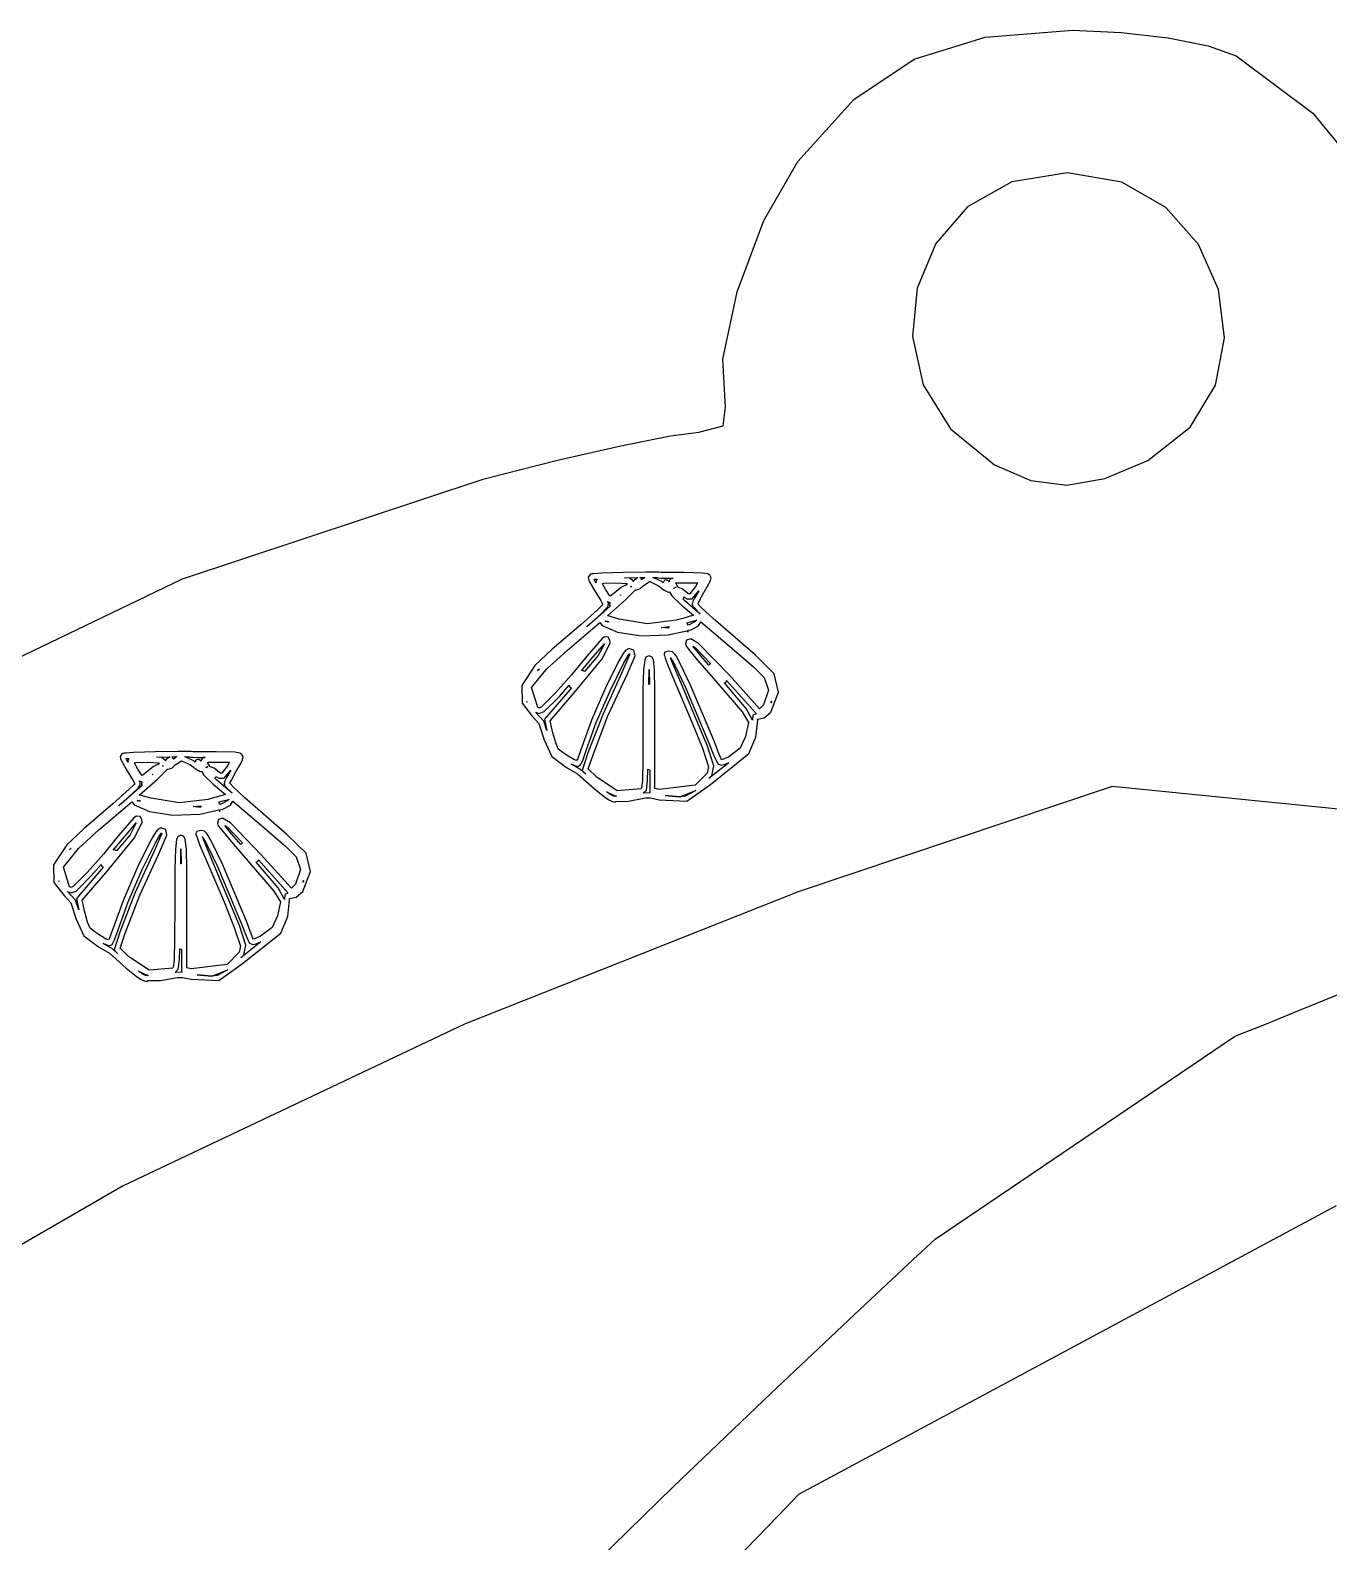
# Model space of a CAD drawing. Extents: x 23 to 528, y 384 to 592.
# Drawn here: x 378.11 to 404.38, y 561.28 to 591.85 of the extents above; entities that cross this region are included whole.
import ezdxf

# ---------------------------------------------------------------- set-up
doc = ezdxf.new("R2010")
doc.units = 0
doc.layers.get('0').update_dxf_attribs({"linetype": 'CONTINUOUS'})

msp = doc.modelspace()

# ---------------------------------------------------------------- linework, layer by layer
at = {"color": 0}
for p, q in [((397.429, 591.707), (399.203, 591.845)), ((399.203, 591.845), (400.184, 591.802)), ((395.993, 591.259), (397.429, 591.707)), ((400.184, 591.802), (401.13, 591.693)), ((401.13, 591.693), (401.941, 591.527)), ((401.941, 591.527), (402.509, 591.326)), ((394.772, 590.441), (395.993, 591.259)), ((402.509, 591.326), (404.058, 590.169)), ((393.644, 589.192), (394.772, 590.441)), ((404.058, 590.169), (405.373, 588.564)), ((392.952, 587.996), (393.644, 589.192)), ((397.969, 588.779), (397.076, 588.275)), ((399.094, 588.963), (397.969, 588.779)), ((400.195, 588.772), (399.094, 588.963)), ((401.087, 588.26), (400.195, 588.772)), ((397.076, 588.275), (396.43, 587.53)), ((401.747, 587.509), (401.087, 588.26)), ((392.416, 586.557), (392.952, 587.996)), ((396.43, 587.53), (396.053, 586.627)), ((402.149, 586.599), (401.747, 587.509)), ((396.053, 586.627), (395.961, 585.65)), ((392.127, 585.191), (392.416, 586.557)), ((402.273, 585.625), (402.149, 586.599)), ((395.961, 585.65), (396.18, 584.673)), ((402.093, 584.669), (402.273, 585.625)), ((392.176, 584.225), (392.127, 585.191)), ((396.18, 584.673), (396.727, 583.784)), ((401.581, 583.815), (402.093, 584.669)), ((392.13, 583.847), (392.176, 584.225)), ((390.059, 583.438), (391.068, 583.643)), ((391.068, 583.643), (391.64, 583.717)), ((391.64, 583.717), (392.13, 583.847)), ((396.727, 583.784), (397.623, 583.053)), ((400.72, 583.145), (401.581, 583.815)), ((388.754, 583.142), (390.059, 583.438)), ((387.297, 582.775), (388.754, 583.142)), ((397.623, 583.053), (398.353, 582.736)), ((399.852, 582.782), (400.72, 583.145)), ((381.194, 580.75), (387.297, 582.775)), ((398.353, 582.736), (399.08, 582.644)), ((399.08, 582.644), (399.852, 582.782)), ((389.431, 580.834), (389.403, 580.782)), ((389.456, 580.845), (389.431, 580.834)), ((389.474, 580.849), (389.456, 580.845)), ((389.52, 580.852), (389.474, 580.849)), ((389.671, 580.863), (389.52, 580.852)), ((390.116, 580.877), (389.671, 580.863)), ((390.567, 580.887), (390.116, 580.877)), ((390.73, 580.887), (390.567, 580.887)), ((390.825, 580.884), (390.73, 580.887)), ((390.835, 580.884), (390.825, 580.884)), ((390.871, 580.88), (390.835, 580.884)), ((390.987, 580.877), (390.871, 580.88)), ((391.343, 580.877), (390.987, 580.877)), ((391.721, 580.866), (391.343, 580.877)), ((391.823, 580.849), (391.721, 580.866)), ((391.862, 580.827), (391.823, 580.849)), ((391.887, 580.771), (391.862, 580.827)), ((375.423, 577.977), (381.194, 580.75)), ((389.403, 580.782), (389.407, 580.746)), ((389.407, 580.746), (389.435, 580.679)), ((389.435, 580.679), (389.541, 580.492)), ((389.53, 580.725), (389.523, 580.743)), ((389.523, 580.743), (389.53, 580.743)), ((389.53, 580.743), (389.58, 580.746)), ((389.562, 580.669), (389.53, 580.725)), ((389.58, 580.746), (389.555, 580.697)), ((389.555, 580.697), (389.562, 580.669)), ((389.58, 580.746), (389.58, 580.746)), ((389.685, 580.658), (389.714, 580.662)), ((389.689, 580.651), (389.685, 580.658)), ((389.759, 580.528), (389.689, 580.651)), ((389.714, 580.662), (389.957, 580.669)), ((389.834, 580.415), (389.759, 580.528)), ((389.957, 580.669), (390.19, 580.658)), ((390.077, 580.58), (389.964, 580.492)), ((390.158, 580.623), (390.077, 580.58)), ((390.137, 580.771), (390.405, 580.775)), ((390.236, 580.764), (390.137, 580.771)), ((390.172, 580.623), (390.158, 580.623)), ((390.19, 580.658), (390.172, 580.623)), ((390.313, 580.711), (390.236, 580.764)), ((390.264, 580.602), (390.271, 580.595)), ((390.271, 580.58), (390.264, 580.602)), ((390.271, 580.595), (390.271, 580.58)), ((390.306, 580.471), (390.349, 580.521)), ((390.334, 580.722), (390.313, 580.697)), ((390.313, 580.697), (390.313, 580.711)), ((390.377, 580.757), (390.334, 580.722)), ((390.349, 580.521), (390.352, 580.528)), ((390.352, 580.528), (390.363, 580.521)), ((390.363, 580.521), (390.444, 580.545)), ((390.394, 580.771), (390.377, 580.757)), ((390.405, 580.775), (390.394, 580.771)), ((390.447, 580.775), (390.444, 580.778)), ((390.444, 580.778), (390.543, 580.778)), ((390.444, 580.545), (390.511, 580.612)), ((390.469, 580.76), (390.447, 580.775)), ((390.476, 580.75), (390.469, 580.76)), ((390.476, 580.743), (390.476, 580.75)), ((390.479, 580.729), (390.476, 580.743)), ((390.543, 580.778), (390.479, 580.729)), ((390.511, 580.612), (390.641, 580.697)), ((390.641, 580.697), (390.645, 580.697)), ((390.645, 580.697), (390.821, 580.609)), ((390.708, 580.778), (390.726, 580.778)), ((390.892, 580.697), (390.708, 580.778)), ((390.726, 580.778), (390.8, 580.775)), ((390.8, 580.775), (390.828, 580.771)), ((390.821, 580.609), (390.938, 580.521)), ((390.828, 580.771), (390.867, 580.767)), ((390.867, 580.767), (390.987, 580.767)), ((390.92, 580.672), (390.892, 580.697)), ((390.924, 580.686), (390.92, 580.672)), ((390.934, 580.707), (390.924, 580.686)), ((390.952, 580.722), (390.934, 580.707)), ((390.938, 580.521), (391.019, 580.478)), ((390.973, 580.729), (390.952, 580.722)), ((390.987, 580.725), (390.973, 580.729)), ((390.987, 580.767), (391.118, 580.767)), ((391.008, 580.715), (390.987, 580.725)), ((391.022, 580.704), (391.008, 580.715)), ((391.037, 580.69), (391.022, 580.704)), ((391.079, 580.76), (391.037, 580.715)), ((391.037, 580.715), (391.037, 580.69)), ((391.118, 580.767), (391.079, 580.76)), ((391.178, 580.58), (391.135, 580.552)), ((391.135, 580.552), (391.142, 580.566)), ((391.142, 580.566), (391.178, 580.58)), ((391.167, 580.665), (391.188, 580.669)), ((391.171, 580.662), (391.167, 580.665)), ((391.223, 580.577), (391.171, 580.662)), ((391.188, 580.669), (391.375, 580.672)), ((391.227, 580.577), (391.223, 580.577)), ((391.223, 580.577), (391.223, 580.577)), ((391.301, 580.549), (391.227, 580.577)), ((391.379, 580.485), (391.301, 580.549)), ((391.375, 580.672), (391.375, 580.669)), ((391.375, 580.669), (391.612, 580.669)), ((391.573, 580.595), (391.456, 580.446)), ((391.502, 580.344), (391.64, 580.51)), ((391.64, 580.51), (391.552, 580.358)), ((391.612, 580.669), (391.573, 580.595)), ((391.742, 580.471), (391.841, 580.648)), ((391.841, 580.648), (391.873, 580.715)), ((391.873, 580.715), (391.887, 580.771)), ((389.541, 580.492), (389.657, 580.309)), ((389.682, 580.221), (389.587, 580.122)), ((389.848, 580.2), (389.587, 579.97)), ((389.657, 580.309), (389.692, 580.245)), ((389.696, 580.238), (389.682, 580.221)), ((389.692, 580.245), (389.696, 580.238)), ((389.788, 580.002), (390.158, 580.327)), ((389.809, 580.249), (389.788, 580.295)), ((389.788, 580.295), (389.788, 580.291)), ((389.788, 580.291), (389.83, 580.274)), ((389.795, 580.185), (389.805, 580.207)), ((389.805, 580.207), (389.809, 580.249)), ((389.83, 580.274), (389.837, 580.277)), ((389.837, 580.277), (389.83, 580.217)), ((389.83, 580.217), (389.848, 580.2)), ((389.844, 580.401), (389.834, 580.415)), ((389.858, 580.408), (389.844, 580.401)), ((389.964, 580.492), (389.858, 580.408)), ((390.052, 580.425), (390.052, 580.422)), ((390.052, 580.422), (390.056, 580.425)), ((390.056, 580.425), (390.052, 580.425)), ((390.052, 580.422), (390.056, 580.415)), ((390.056, 580.415), (390.052, 580.422)), ((390.158, 580.327), (390.306, 580.471)), ((391.019, 580.478), (391.047, 580.485)), ((391.047, 580.485), (391.093, 580.404)), ((391.093, 580.404), (391.283, 580.224)), ((391.283, 580.224), (391.53, 580.013)), ((391.358, 580.305), (391.315, 580.344)), ((391.315, 580.344), (391.326, 580.344)), ((391.326, 580.344), (391.336, 580.383)), ((391.336, 580.383), (391.393, 580.344)), ((391.664, 580.037), (391.358, 580.305)), ((391.432, 580.446), (391.379, 580.485)), ((391.393, 580.344), (391.502, 580.344)), ((391.456, 580.446), (391.432, 580.446)), ((391.52, 580.295), (391.506, 580.238)), ((391.506, 580.238), (391.52, 580.192)), ((391.552, 580.358), (391.52, 580.295)), ((391.52, 580.192), (391.541, 580.168)), ((391.619, 580.245), (391.622, 580.252)), ((391.626, 580.238), (391.619, 580.245)), ((391.622, 580.252), (391.65, 580.309)), ((391.686, 580.168), (391.626, 580.238)), ((391.65, 580.309), (391.742, 580.471)), ((389.587, 580.122), (389.259, 579.826)), ((389.371, 579.783), (389.661, 580.044)), ((389.587, 579.97), (389.371, 579.783)), ((389.661, 580.044), (389.763, 580.15)), ((389.745, 579.896), (389.784, 579.896)), ((389.802, 579.875), (389.745, 579.896)), ((389.763, 580.15), (389.795, 580.185)), ((389.784, 579.896), (389.805, 579.889)), ((389.802, 580.002), (389.788, 580.002)), ((390.028, 579.935), (389.802, 580.002)), ((389.805, 579.889), (389.802, 579.875)), ((390.596, 579.843), (390.028, 579.935)), ((391.181, 579.917), (390.596, 579.843)), ((391.312, 579.949), (391.181, 579.917)), ((391.315, 579.949), (391.312, 579.953)), ((391.312, 579.953), (391.312, 579.949)), ((391.53, 580.013), (391.315, 579.949)), ((391.396, 579.861), (391.594, 579.917)), ((391.566, 579.886), (391.446, 579.822)), ((391.541, 580.168), (391.608, 580.094)), ((391.597, 579.917), (391.566, 579.886)), ((391.594, 579.917), (391.597, 579.917)), ((391.608, 580.094), (391.664, 580.037)), ((391.926, 579.945), (391.686, 580.168)), ((392.776, 579.212), (391.926, 579.945)), ((389.259, 579.826), (388.673, 579.325)), ((388.973, 579.303), (389.636, 579.868)), ((389.636, 579.868), (389.682, 579.808)), ((389.682, 579.808), (389.996, 579.674)), ((389.731, 579.579), (389.682, 579.547)), ((389.805, 579.568), (389.731, 579.579)), ((389.996, 579.674), (390.469, 579.6)), ((390.469, 579.6), (391.015, 579.621)), ((390.878, 579.766), (391.037, 579.787)), ((391.022, 579.755), (390.878, 579.766)), ((391.015, 579.621), (391.396, 579.702)), ((391.037, 579.787), (391.022, 579.759)), ((391.022, 579.759), (391.022, 579.755)), ((391.407, 579.85), (391.396, 579.861)), ((391.396, 579.702), (391.421, 579.67)), ((391.414, 579.815), (391.407, 579.85)), ((391.446, 579.822), (391.414, 579.815)), ((391.421, 579.709), (391.481, 579.72)), ((391.421, 579.67), (391.421, 579.709)), ((391.481, 579.72), (391.633, 579.797)), ((391.633, 579.797), (391.682, 579.882)), ((391.682, 579.882), (391.943, 579.656)), ((391.943, 579.656), (392.307, 579.346)), ((388.673, 579.325), (388.32, 578.997)), ((388.557, 578.926), (388.973, 579.303)), ((389.682, 579.547), (389.371, 579.184)), ((389.456, 579.12), (389.728, 579.438)), ((389.728, 579.438), (389.601, 579.201)), ((389.689, 579.138), (389.844, 579.455)), ((389.841, 579.512), (389.805, 579.568)), ((389.844, 579.455), (389.841, 579.512)), ((390.162, 579.311), (390.119, 579.258)), ((390.225, 579.342), (390.162, 579.311)), ((390.327, 579.307), (390.225, 579.342)), ((390.349, 579.194), (390.327, 579.307)), ((391.033, 579.289), (390.952, 579.265)), ((391.107, 579.272), (391.033, 579.289)), ((391.389, 579.508), (391.368, 579.434)), ((391.368, 579.434), (391.379, 579.399)), ((391.379, 579.399), (391.393, 579.378)), ((391.474, 579.54), (391.389, 579.508)), ((391.393, 579.378), (391.432, 579.325)), ((391.432, 579.325), (391.569, 579.155)), ((391.633, 579.441), (391.474, 579.54)), ((391.52, 579.388), (391.566, 579.36)), ((391.654, 579.226), (391.52, 579.388)), ((391.566, 579.36), (391.873, 579.035)), ((392.257, 578.799), (391.633, 579.441)), ((392.307, 579.346), (392.744, 578.972)), ((388.32, 578.997), (388.056, 578.594)), ((389.371, 579.184), (389.064, 578.81)), ((389.11, 578.436), (389.689, 579.138)), ((389.262, 578.891), (389.456, 579.12)), ((389.601, 579.201), (389.329, 578.873)), ((390.021, 579.092), (389.749, 578.545)), ((389.851, 578.499), (390.116, 579.035)), ((390.119, 579.258), (390.021, 579.092)), ((390.239, 579.215), (390.088, 578.87)), ((390.116, 579.035), (390.211, 579.198)), ((390.186, 578.817), (390.349, 579.194)), ((390.211, 579.198), (390.239, 579.236)), ((390.239, 579.236), (390.246, 579.236)), ((390.246, 579.236), (390.239, 579.215)), ((390.543, 579.109), (390.518, 578.908)), ((390.567, 579.166), (390.543, 579.109)), ((390.631, 579.194), (390.567, 579.166)), ((390.694, 579.166), (390.631, 579.194)), ((390.719, 579.109), (390.694, 579.166)), ((390.74, 578.908), (390.719, 579.109)), ((390.952, 579.265), (390.938, 579.229)), ((390.938, 579.229), (390.938, 579.215)), ((390.938, 579.215), (390.941, 579.198)), ((390.941, 579.198), (390.955, 579.145)), ((390.955, 579.145), (391.019, 578.982)), ((391.019, 578.982), (391.234, 578.471)), ((391.065, 579.169), (391.065, 579.169)), ((391.068, 579.155), (391.082, 579.134)), ((391.118, 579.021), (391.068, 579.155)), ((391.082, 579.134), (391.156, 579.004)), ((391.146, 579.236), (391.107, 579.272)), ((391.333, 578.513), (391.118, 579.021)), ((391.178, 579.194), (391.146, 579.236)), ((391.156, 579.004), (391.368, 578.556)), ((391.255, 579.053), (391.178, 579.194)), ((391.47, 578.601), (391.255, 579.053)), ((391.569, 579.155), (392.021, 578.637)), ((391.841, 579.007), (391.654, 579.226)), ((391.873, 579.035), (391.841, 579.007)), ((392.744, 578.972), (392.963, 578.757)), ((393.16, 578.827), (392.776, 579.212)), ((388.253, 578.552), (388.557, 578.926)), ((388.415, 578.933), (388.377, 578.891)), ((388.377, 578.891), (388.398, 578.919)), ((388.398, 578.919), (388.415, 578.933)), ((389.064, 578.81), (388.74, 578.443)), ((389.283, 578.898), (389.262, 578.891)), ((389.326, 578.877), (389.283, 578.898)), ((389.329, 578.873), (389.326, 578.877)), ((390.088, 578.87), (389.7, 578.023)), ((389.798, 577.977), (390.186, 578.817)), ((390.518, 578.908), (390.507, 578.503)), ((390.627, 578.612), (390.631, 578.901)), ((390.631, 578.919), (390.631, 578.901)), ((390.631, 578.915), (390.631, 578.919)), ((390.631, 578.901), (390.631, 578.915)), ((390.631, 578.901), (390.638, 578.619)), ((390.751, 578.499), (390.74, 578.908)), ((392.155, 578.647), (392.197, 578.672)), ((392.197, 578.672), (392.201, 578.693)), ((392.201, 578.693), (392.804, 578.023)), ((392.867, 578.118), (392.257, 578.799)), ((392.963, 578.757), (393.051, 578.496)), ((393.248, 578.457), (393.16, 578.827)), ((388.056, 578.594), (388.063, 578.235)), ((388.38, 578.153), (388.253, 578.552)), ((388.74, 578.443), (388.451, 578.153)), ((388.511, 578.065), (388.821, 578.369)), ((389.026, 578.506), (388.518, 577.91)), ((388.634, 577.878), (389.11, 578.436)), ((388.821, 578.369), (389.015, 578.598)), ((389.015, 578.598), (389.015, 578.594)), ((389.015, 578.594), (389.029, 578.559)), ((389.061, 578.545), (389.026, 578.506)), ((389.029, 578.559), (389.061, 578.545)), ((389.749, 578.545), (389.467, 577.889)), ((389.565, 577.846), (389.851, 578.499)), ((390.507, 578.503), (390.507, 577.808)), ((390.638, 578.619), (390.627, 578.612)), ((390.751, 577.804), (390.751, 578.499)), ((391.234, 578.471), (391.502, 577.839)), ((391.601, 577.882), (391.333, 578.513)), ((391.368, 578.556), (391.848, 577.413)), ((391.954, 577.451), (391.47, 578.601)), ((392.021, 578.637), (392.515, 578.062)), ((392.599, 578.129), (392.155, 578.647)), ((393.051, 578.496), (392.945, 578.199)), ((393.097, 578.055), (393.248, 578.457)), ((388.063, 578.235), (388.267, 577.97)), ((388.161, 578.27), (388.168, 578.259)), ((388.168, 578.259), (388.161, 578.27)), ((388.5, 577.875), (388.334, 578.055)), ((388.334, 578.055), (388.408, 578.026)), ((388.408, 578.136), (388.38, 578.153)), ((388.451, 578.153), (388.408, 578.136)), ((388.408, 578.026), (388.511, 578.065)), ((392.515, 578.062), (392.642, 577.843)), ((392.723, 577.892), (392.599, 578.129)), ((392.945, 578.199), (392.867, 578.118)), ((392.963, 577.942), (393.097, 578.055)), ((393.118, 578.277), (393.097, 578.242)), ((393.097, 578.242), (393.118, 578.277)), ((388.267, 577.97), (388.405, 577.825)), ((388.405, 577.825), (388.511, 577.494)), ((388.567, 577.681), (388.5, 577.875)), ((388.518, 577.91), (388.567, 577.681)), ((388.687, 577.638), (388.634, 577.878)), ((389.467, 577.889), (389.259, 577.314)), ((389.361, 577.282), (389.565, 577.846)), ((389.7, 578.023), (389.396, 577.229)), ((389.498, 577.194), (389.798, 577.977)), ((390.507, 577.808), (390.504, 577.081)), ((390.751, 576.509), (390.751, 577.804)), ((391.502, 577.839), (391.71, 577.328)), ((391.813, 577.363), (391.601, 577.882)), ((392.642, 577.843), (392.585, 577.564)), ((392.733, 577.991), (392.723, 577.892)), ((392.797, 578.023), (392.733, 577.991)), ((392.793, 577.547), (392.829, 577.889)), ((392.804, 578.023), (392.797, 578.023)), ((392.825, 577.914), (392.963, 577.942)), ((392.829, 577.889), (392.825, 577.914)), ((388.511, 577.494), (388.666, 577.155)), ((388.743, 577.434), (388.687, 577.638)), ((392.053, 577.197), (391.954, 577.451)), ((392.585, 577.564), (392.476, 577.324)), ((392.649, 577.215), (392.793, 577.547)), ((379.963, 577.208), (379.935, 577.155)), ((379.935, 577.155), (379.938, 577.12)), ((379.988, 577.219), (379.963, 577.208)), ((380.005, 577.222), (379.988, 577.219)), ((380.051, 577.226), (380.005, 577.222)), ((380.203, 577.236), (380.051, 577.226)), ((380.644, 577.25), (380.203, 577.236)), ((381.099, 577.261), (380.644, 577.25)), ((380.668, 577.141), (380.936, 577.148)), ((380.767, 577.137), (380.668, 577.141)), ((380.845, 577.084), (380.767, 577.137)), ((380.926, 577.144), (380.908, 577.13)), ((380.936, 577.148), (380.926, 577.144)), ((380.975, 577.152), (381.071, 577.155)), ((380.979, 577.148), (380.975, 577.152)), ((381, 577.134), (380.979, 577.148)), ((381.004, 577.127), (381, 577.134)), ((381.074, 577.152), (381.011, 577.106)), ((381.071, 577.155), (381.074, 577.152)), ((381.261, 577.261), (381.099, 577.261)), ((381.24, 577.152), (381.258, 577.152)), ((381.423, 577.067), (381.24, 577.152)), ((381.258, 577.152), (381.332, 577.148)), ((381.356, 577.257), (381.261, 577.261)), ((381.332, 577.148), (381.36, 577.144)), ((381.367, 577.257), (381.356, 577.257)), ((381.36, 577.144), (381.399, 577.141)), ((381.402, 577.254), (381.367, 577.257)), ((381.399, 577.141), (381.519, 577.137)), ((381.519, 577.25), (381.402, 577.254)), ((381.875, 577.25), (381.519, 577.25)), ((381.519, 577.137), (381.649, 577.137)), ((381.61, 577.134), (381.568, 577.092)), ((381.649, 577.137), (381.61, 577.134)), ((382.252, 577.243), (381.875, 577.25)), ((382.355, 577.222), (382.252, 577.243)), ((382.393, 577.201), (382.355, 577.222)), ((382.418, 577.148), (382.393, 577.201)), ((382.404, 577.088), (382.418, 577.148)), ((388.666, 577.155), (388.962, 576.933)), ((388.793, 577.314), (388.743, 577.434)), ((388.867, 577.25), (388.793, 577.314)), ((388.994, 577.162), (388.867, 577.25)), ((389.124, 577.092), (388.994, 577.162)), ((389.259, 577.314), (389.188, 577.116)), ((389.396, 577.229), (389.28, 576.873)), ((389.29, 577.074), (389.361, 577.282)), ((389.403, 576.905), (389.498, 577.194)), ((391.71, 577.328), (391.837, 576.95)), ((391.943, 576.968), (391.813, 577.363)), ((391.848, 577.413), (391.95, 577.155)), ((391.95, 577.155), (391.993, 577.067)), ((392.091, 577.113), (392.053, 577.197)), ((392.243, 577.152), (392.12, 577.095)), ((392.476, 577.324), (392.243, 577.152)), ((392.324, 576.957), (392.649, 577.215)), ((379.938, 577.12), (379.963, 577.053)), ((379.963, 577.053), (380.072, 576.866)), ((380.062, 577.099), (380.055, 577.12)), ((380.055, 577.12), (380.058, 577.12)), ((380.058, 577.12), (380.111, 577.12)), ((380.093, 577.046), (380.062, 577.099)), ((380.072, 576.866), (380.189, 576.682)), ((380.111, 577.12), (380.086, 577.074)), ((380.086, 577.074), (380.093, 577.046)), ((380.111, 577.12), (380.111, 577.12)), ((380.217, 577.032), (380.245, 577.035)), ((380.22, 577.025), (380.217, 577.032)), ((380.291, 576.901), (380.22, 577.025)), ((380.245, 577.035), (380.485, 577.042)), ((380.365, 576.785), (380.291, 576.901)), ((380.496, 576.866), (380.39, 576.781)), ((380.485, 577.042), (380.721, 577.032)), ((380.608, 576.954), (380.496, 576.866)), ((380.69, 576.996), (380.608, 576.954)), ((380.686, 576.7), (380.838, 576.845)), ((380.704, 576.993), (380.69, 576.996)), ((380.721, 577.032), (380.704, 576.993)), ((380.795, 576.975), (380.799, 576.968)), ((380.799, 576.957), (380.795, 576.975)), ((380.799, 576.968), (380.799, 576.957)), ((380.838, 576.845), (380.88, 576.89)), ((380.866, 577.095), (380.845, 577.07)), ((380.845, 577.07), (380.845, 577.084)), ((380.908, 577.13), (380.866, 577.095)), ((380.88, 576.89), (380.884, 576.901)), ((380.884, 576.901), (380.894, 576.898)), ((380.894, 576.898), (380.975, 576.919)), ((380.975, 576.919), (381.046, 576.989)), ((381.007, 577.113), (381.004, 577.127)), ((381.011, 577.106), (381.007, 577.113)), ((381.046, 576.989), (381.173, 577.07)), ((381.173, 577.07), (381.176, 577.07)), ((381.176, 577.07), (381.353, 576.986)), ((381.353, 576.986), (381.469, 576.898)), ((381.452, 577.046), (381.423, 577.067)), ((381.455, 577.06), (381.452, 577.046)), ((381.466, 577.081), (381.455, 577.06)), ((381.487, 577.095), (381.466, 577.081)), ((381.469, 576.898), (381.55, 576.852)), ((381.504, 577.099), (381.487, 577.095)), ((381.519, 577.095), (381.504, 577.099)), ((381.54, 577.088), (381.519, 577.095)), ((381.554, 577.077), (381.54, 577.088)), ((381.55, 576.852), (381.579, 576.859)), ((381.568, 577.063), (381.554, 577.077)), ((381.568, 577.092), (381.568, 577.063)), ((381.579, 576.859), (381.624, 576.778)), ((381.706, 576.954), (381.667, 576.926)), ((381.667, 576.926), (381.674, 576.936)), ((381.674, 576.936), (381.706, 576.954)), ((381.698, 577.039), (381.72, 577.042)), ((381.702, 577.035), (381.698, 577.039)), ((381.755, 576.95), (381.702, 577.035)), ((381.72, 577.042), (381.907, 577.046)), ((381.758, 576.95), (381.755, 576.95)), ((381.833, 576.922), (381.758, 576.95)), ((381.91, 576.859), (381.833, 576.922)), ((381.907, 577.046), (381.907, 577.042)), ((381.907, 577.042), (382.143, 577.042)), ((381.963, 576.82), (381.91, 576.859)), ((382.104, 576.968), (381.988, 576.82)), ((382.034, 576.721), (382.168, 576.883)), ((382.171, 576.883), (382.083, 576.732)), ((382.143, 577.042), (382.104, 576.968)), ((382.168, 576.883), (382.171, 576.883)), ((382.182, 576.682), (382.274, 576.845)), ((382.274, 576.845), (382.372, 577.017)), ((382.372, 577.017), (382.404, 577.088)), ((388.962, 576.933), (389.184, 576.809)), ((389.248, 576.894), (389.057, 577.003)), ((389.057, 577.003), (389.075, 576.993)), ((389.075, 576.993), (389.188, 576.957)), ((389.167, 577.074), (389.124, 577.092)), ((389.188, 577.116), (389.167, 577.074)), ((389.188, 576.957), (389.237, 576.982)), ((389.237, 576.982), (389.255, 577.007)), ((389.35, 576.802), (389.248, 576.894)), ((389.255, 577.007), (389.29, 577.074)), ((389.28, 576.873), (389.35, 576.802)), ((389.573, 576.739), (389.403, 576.905)), ((390.504, 577.081), (390.497, 576.679)), ((390.603, 576.672), (390.606, 576.898)), ((390.606, 576.898), (390.641, 576.89)), ((390.641, 576.89), (390.645, 576.89)), ((390.645, 576.89), (390.645, 576.428)), ((391.837, 576.95), (391.809, 576.82)), ((392.247, 577.032), (391.844, 576.711)), ((391.873, 576.594), (392.324, 576.957)), ((391.901, 576.767), (391.943, 576.968)), ((391.993, 577.067), (392.021, 577.01)), ((392.021, 577.01), (392.088, 576.982)), ((392.088, 576.982), (392.151, 576.993)), ((392.098, 577.092), (392.091, 577.113)), ((392.12, 577.095), (392.098, 577.092)), ((392.151, 576.993), (392.247, 577.032)), ((380.213, 576.594), (380.118, 576.495)), ((380.379, 576.573), (380.118, 576.344)), ((380.189, 576.682), (380.224, 576.619)), ((380.227, 576.608), (380.213, 576.594)), ((380.224, 576.619), (380.227, 576.608)), ((380.294, 576.52), (380.326, 576.559)), ((380.319, 576.375), (380.686, 576.7)), ((380.319, 576.665), (380.361, 576.647)), ((380.34, 576.622), (380.319, 576.665)), ((380.326, 576.559), (380.337, 576.58)), ((380.337, 576.58), (380.34, 576.622)), ((380.361, 576.647), (380.369, 576.651)), ((380.369, 576.651), (380.361, 576.591)), ((380.361, 576.591), (380.379, 576.573)), ((380.376, 576.774), (380.365, 576.785)), ((380.39, 576.781), (380.376, 576.774)), ((380.58, 576.795), (380.587, 576.799)), ((380.587, 576.788), (380.58, 576.795)), ((380.584, 576.799), (380.584, 576.795)), ((380.587, 576.799), (380.584, 576.799)), ((380.584, 576.795), (380.587, 576.788)), ((381.624, 576.778), (381.815, 576.598)), ((381.815, 576.598), (382.062, 576.386)), ((381.847, 576.718), (381.857, 576.721)), ((381.885, 576.679), (381.847, 576.718)), ((381.857, 576.721), (381.868, 576.756)), ((381.868, 576.756), (381.928, 576.718)), ((382.196, 576.414), (381.885, 576.679)), ((381.928, 576.718), (382.034, 576.721)), ((381.988, 576.82), (381.963, 576.82)), ((382.051, 576.668), (382.037, 576.608)), ((382.037, 576.608), (382.051, 576.566)), ((382.083, 576.732), (382.051, 576.668)), ((382.051, 576.566), (382.072, 576.541)), ((382.072, 576.541), (382.139, 576.467)), ((382.15, 576.619), (382.154, 576.626)), ((382.157, 576.608), (382.15, 576.619)), ((382.154, 576.626), (382.182, 576.682)), ((382.217, 576.545), (382.157, 576.608)), ((382.457, 576.319), (382.217, 576.545)), ((389.184, 576.809), (389.523, 576.509)), ((389.989, 576.464), (389.573, 576.739)), ((390.497, 576.679), (390.476, 576.516)), ((390.578, 576.478), (390.603, 576.672)), ((391.562, 576.576), (390.839, 576.488)), ((391.393, 576.252), (391.873, 576.594)), ((391.809, 576.82), (391.562, 576.576)), ((391.844, 576.711), (391.901, 576.767)), ((400.001, 576.552), (393.651, 574.421)), ((408.612, 575.691), (400.001, 576.552)), ((400.001, 576.552), (400.001, 576.552)), ((379.504, 575.677), (380.167, 576.241)), ((380.118, 576.495), (379.786, 576.199)), ((379.903, 576.157), (380.192, 576.418)), ((380.118, 576.344), (379.903, 576.157)), ((380.167, 576.241), (380.213, 576.181)), ((380.192, 576.418), (380.294, 576.52)), ((380.277, 576.27), (380.316, 576.27)), ((380.333, 576.248), (380.277, 576.27)), ((380.316, 576.27), (380.337, 576.263)), ((380.333, 576.375), (380.319, 576.375)), ((380.559, 576.312), (380.333, 576.375)), ((380.337, 576.263), (380.333, 576.248)), ((381.127, 576.217), (380.559, 576.312)), ((381.713, 576.287), (381.127, 576.217)), ((381.843, 576.326), (381.713, 576.287)), ((381.847, 576.326), (381.843, 576.33)), ((381.843, 576.33), (381.843, 576.326)), ((382.062, 576.386), (381.847, 576.326)), ((381.928, 576.238), (382.122, 576.291)), ((381.938, 576.224), (381.928, 576.238)), ((381.945, 576.192), (381.938, 576.224)), ((382.097, 576.259), (381.974, 576.195)), ((382.129, 576.291), (382.097, 576.259)), ((382.122, 576.291), (382.129, 576.294)), ((382.129, 576.294), (382.129, 576.291)), ((382.139, 576.467), (382.196, 576.414)), ((382.164, 576.171), (382.214, 576.255)), ((382.214, 576.255), (382.475, 576.03)), ((383.307, 575.582), (382.457, 576.319)), ((389.523, 576.509), (389.728, 576.34)), ((389.728, 576.34), (389.816, 576.28)), ((389.77, 576.446), (389.961, 576.358)), ((389.791, 576.428), (389.77, 576.446)), ((389.869, 576.375), (389.791, 576.428)), ((389.816, 576.28), (389.886, 576.248)), ((389.911, 576.358), (389.869, 576.375)), ((389.886, 576.248), (389.954, 576.234)), ((389.971, 576.358), (389.911, 576.358)), ((389.954, 576.248), (390.218, 576.252)), ((389.954, 576.234), (389.954, 576.248)), ((389.961, 576.358), (389.971, 576.358)), ((390.469, 576.502), (389.989, 576.464)), ((390.218, 576.252), (390.557, 576.319)), ((390.476, 576.516), (390.469, 576.502)), ((390.514, 576.414), (390.578, 576.478)), ((390.656, 576.421), (390.514, 576.414)), ((390.557, 576.319), (390.659, 576.319)), ((390.645, 576.428), (390.656, 576.421)), ((390.659, 576.319), (390.835, 576.284)), ((390.839, 576.488), (390.751, 576.509)), ((390.835, 576.284), (391.393, 576.252)), ((390.959, 576.368), (391.255, 576.344)), ((391.255, 576.344), (390.959, 576.368)), ((391.255, 576.344), (391.576, 576.471)), ((391.365, 576.354), (391.255, 576.344)), ((391.576, 576.471), (391.365, 576.354)), ((379.786, 576.199), (379.204, 575.698)), ((380.21, 575.92), (379.899, 575.56)), ((380.263, 575.952), (380.21, 575.92)), ((380.213, 576.181), (380.527, 576.047)), ((380.337, 575.941), (380.263, 575.952)), ((380.372, 575.885), (380.337, 575.941)), ((380.527, 576.047), (381, 575.973)), ((381, 575.973), (381.547, 575.994)), ((381.409, 576.143), (381.568, 576.16)), ((381.554, 576.128), (381.409, 576.143)), ((381.547, 575.994), (381.928, 576.076)), ((381.568, 576.16), (381.554, 576.132)), ((381.554, 576.132), (381.554, 576.128)), ((382.005, 575.913), (381.921, 575.885)), ((381.928, 576.076), (381.952, 576.047)), ((381.974, 576.195), (381.945, 576.192)), ((381.952, 576.079), (382.012, 576.093)), ((381.952, 576.047), (381.952, 576.079)), ((382.164, 575.814), (382.005, 575.913)), ((382.012, 576.093), (382.164, 576.171)), ((382.475, 576.03), (382.838, 575.719)), ((379.204, 575.698), (378.852, 575.37)), ((379.088, 575.299), (379.504, 575.677)), ((379.988, 575.493), (380.259, 575.814)), ((380.259, 575.814), (380.132, 575.575)), ((380.22, 575.511), (380.376, 575.829)), ((380.376, 575.829), (380.372, 575.885)), ((380.651, 575.631), (380.552, 575.462)), ((380.693, 575.684), (380.651, 575.631)), ((380.757, 575.716), (380.693, 575.684)), ((380.742, 575.571), (380.771, 575.606)), ((380.855, 575.68), (380.757, 575.716)), ((380.771, 575.606), (380.778, 575.606)), ((380.778, 575.606), (380.771, 575.589)), ((380.88, 575.568), (380.855, 575.68)), ((381.483, 575.638), (381.466, 575.603)), ((381.564, 575.663), (381.483, 575.638)), ((381.639, 575.645), (381.564, 575.663)), ((381.677, 575.61), (381.639, 575.645)), ((381.706, 575.568), (381.677, 575.61)), ((381.921, 575.885), (381.9, 575.807)), ((381.9, 575.807), (381.91, 575.772)), ((381.91, 575.772), (381.924, 575.751)), ((381.924, 575.751), (381.963, 575.698)), ((381.963, 575.698), (382.101, 575.529)), ((382.051, 575.762), (382.094, 575.733)), ((382.185, 575.596), (382.051, 575.762)), ((382.094, 575.733), (382.404, 575.409)), ((382.785, 575.172), (382.164, 575.814)), ((382.838, 575.719), (383.275, 575.345)), ((378.852, 575.37), (378.587, 574.968)), ((378.943, 575.306), (378.908, 575.268)), ((378.929, 575.292), (378.943, 575.306)), ((379.899, 575.56), (379.596, 575.183)), ((379.642, 574.806), (380.22, 575.511)), ((379.793, 575.264), (379.988, 575.493)), ((380.132, 575.575), (379.861, 575.247)), ((380.552, 575.462), (380.28, 574.918)), ((380.379, 574.873), (380.647, 575.409)), ((380.771, 575.589), (380.619, 575.243)), ((380.647, 575.409), (380.742, 575.571)), ((380.718, 575.19), (380.88, 575.568)), ((381.074, 575.479), (381.049, 575.282)), ((381.099, 575.539), (381.074, 575.479)), ((381.162, 575.568), (381.099, 575.539)), ((381.222, 575.539), (381.162, 575.568)), ((381.25, 575.479), (381.222, 575.539)), ((381.272, 575.282), (381.25, 575.479)), ((381.466, 575.603), (381.466, 575.589)), ((381.466, 575.589), (381.473, 575.568)), ((381.473, 575.568), (381.487, 575.518)), ((381.487, 575.518), (381.547, 575.356)), ((381.547, 575.356), (381.766, 574.844)), ((381.593, 575.543), (381.593, 575.543)), ((381.6, 575.532), (381.614, 575.508)), ((381.649, 575.398), (381.6, 575.532)), ((381.614, 575.508), (381.688, 575.377)), ((381.864, 574.89), (381.649, 575.398)), ((381.688, 575.377), (381.9, 574.933)), ((381.787, 575.426), (381.706, 575.568)), ((382.002, 574.978), (381.787, 575.426)), ((382.101, 575.529), (382.549, 575.01)), ((382.372, 575.381), (382.185, 575.596)), ((382.404, 575.409), (382.372, 575.381)), ((383.275, 575.345), (383.494, 575.13)), ((383.692, 575.201), (383.307, 575.582)), ((378.785, 574.922), (379.088, 575.299)), ((378.908, 575.268), (378.929, 575.292)), ((379.596, 575.183), (379.271, 574.816)), ((379.815, 575.271), (379.793, 575.264)), ((379.857, 575.254), (379.815, 575.271)), ((379.861, 575.247), (379.857, 575.254)), ((380.619, 575.243), (380.231, 574.396)), ((380.33, 574.35), (380.718, 575.19)), ((381.049, 575.282), (381.039, 574.876)), ((381.159, 574.989), (381.162, 575.275)), ((381.162, 575.289), (381.162, 575.275)), ((381.162, 575.275), (381.162, 575.289)), ((381.162, 575.275), (381.166, 574.989)), ((381.282, 574.876), (381.272, 575.282)), ((382.549, 575.01), (383.043, 574.435)), ((382.686, 575.021), (382.729, 575.045)), ((383.131, 574.502), (382.686, 575.021)), ((382.729, 575.045), (382.732, 575.067)), ((382.732, 575.067), (383.332, 574.396)), ((383.399, 574.492), (382.785, 575.172)), ((383.494, 575.13), (383.579, 574.869)), ((383.78, 574.83), (383.692, 575.201)), ((378.587, 574.968), (378.594, 574.608)), ((378.908, 574.523), (378.785, 574.922)), ((379.271, 574.816), (378.979, 574.527)), ((379.042, 574.435), (379.349, 574.742)), ((379.557, 574.876), (379.046, 574.283)), ((379.166, 574.252), (379.642, 574.806)), ((379.349, 574.742), (379.547, 574.975)), ((379.547, 574.975), (379.547, 574.968)), ((379.547, 574.968), (379.561, 574.933)), ((379.592, 574.918), (379.557, 574.876)), ((379.561, 574.933), (379.592, 574.918)), ((380.28, 574.918), (379.998, 574.259)), ((380.097, 574.22), (380.379, 574.873)), ((381.039, 574.876), (381.039, 574.181)), ((381.166, 574.989), (381.159, 574.989)), ((381.282, 574.178), (381.282, 574.876)), ((381.766, 574.844), (382.034, 574.216)), ((382.132, 574.255), (381.864, 574.89)), ((381.9, 574.933), (382.379, 573.786)), ((382.485, 573.825), (382.002, 574.978)), ((383.579, 574.869), (383.477, 574.576)), ((383.628, 574.428), (383.78, 574.83)), ((378.594, 574.608), (378.799, 574.347)), ((378.693, 574.643), (378.7, 574.629)), ((378.7, 574.629), (378.693, 574.643)), ((379.032, 574.252), (378.866, 574.428)), ((378.866, 574.428), (378.94, 574.4)), ((378.94, 574.509), (378.908, 574.523)), ((378.979, 574.527), (378.94, 574.509)), ((378.94, 574.4), (379.042, 574.435)), ((380.231, 574.396), (379.928, 573.603)), ((383.043, 574.435), (383.173, 574.216)), ((383.254, 574.266), (383.131, 574.502)), ((383.325, 574.396), (383.265, 574.365)), ((383.332, 574.396), (383.325, 574.396)), ((383.477, 574.576), (383.399, 574.492)), ((383.494, 574.315), (383.628, 574.428)), ((383.649, 574.65), (383.628, 574.615)), ((383.628, 574.615), (383.649, 574.65)), ((393.651, 574.421), (386.895, 571.747)), ((378.799, 574.347), (378.936, 574.199)), ((378.936, 574.199), (379.042, 573.867)), ((379.099, 574.054), (379.032, 574.252)), ((379.046, 574.283), (379.099, 574.054)), ((379.218, 574.012), (379.166, 574.252)), ((379.998, 574.259), (379.79, 573.687)), ((379.892, 573.655), (380.097, 574.22)), ((380.03, 573.567), (380.33, 574.35)), ((381.039, 574.181), (381.035, 573.454)), ((381.282, 572.886), (381.282, 574.178)), ((382.034, 574.216), (382.242, 573.701)), ((382.344, 573.74), (382.132, 574.255)), ((383.173, 574.216), (383.117, 573.938)), ((383.265, 574.365), (383.254, 574.266)), ((383.325, 573.92), (383.36, 574.262)), ((383.357, 574.287), (383.494, 574.315)), ((383.36, 574.262), (383.357, 574.287)), ((379.042, 573.867), (379.197, 573.528)), ((379.275, 573.807), (379.218, 574.012)), ((379.324, 573.687), (379.275, 573.807)), ((382.379, 573.786), (382.482, 573.528)), ((382.584, 573.571), (382.485, 573.825)), ((383.117, 573.938), (383.007, 573.698)), ((383.18, 573.585), (383.325, 573.92)), ((379.197, 573.528), (379.494, 573.306)), ((379.398, 573.624), (379.324, 573.687)), ((379.525, 573.536), (379.398, 573.624)), ((379.652, 573.465), (379.525, 573.536)), ((379.719, 573.49), (379.698, 573.447)), ((379.79, 573.687), (379.719, 573.49)), ((379.928, 573.603), (379.811, 573.246)), ((379.818, 573.447), (379.892, 573.655)), ((379.935, 573.278), (380.03, 573.567)), ((382.242, 573.701), (382.369, 573.32)), ((382.475, 573.341), (382.344, 573.74)), ((382.482, 573.528), (382.52, 573.437)), ((382.619, 573.483), (382.584, 573.571)), ((382.63, 573.465), (382.619, 573.483)), ((382.651, 573.468), (382.63, 573.465)), ((382.774, 573.525), (382.651, 573.468)), ((383.007, 573.698), (382.774, 573.525)), ((382.856, 573.331), (383.18, 573.585)), ((379.494, 573.306), (379.716, 573.183)), ((379.779, 573.267), (379.589, 573.377)), ((379.589, 573.377), (379.607, 573.366)), ((379.607, 573.366), (379.719, 573.331)), ((379.698, 573.447), (379.652, 573.465)), ((379.716, 573.183), (380.055, 572.879)), ((379.719, 573.331), (379.769, 573.356)), ((379.769, 573.356), (379.786, 573.38)), ((379.882, 573.176), (379.779, 573.267)), ((379.786, 573.38), (379.818, 573.447)), ((379.811, 573.246), (379.882, 573.176)), ((380.104, 573.112), (379.935, 573.278)), ((381.035, 573.454), (381.025, 573.052)), ((381.134, 573.045), (381.138, 573.271)), ((381.138, 573.271), (381.173, 573.264)), ((381.173, 573.264), (381.176, 573.264)), ((381.176, 573.264), (381.176, 572.802)), ((382.337, 573.197), (382.094, 572.95)), ((382.369, 573.32), (382.337, 573.197)), ((382.778, 573.409), (382.376, 573.084)), ((382.404, 572.968), (382.856, 573.331)), ((382.432, 573.14), (382.475, 573.341)), ((382.52, 573.437), (382.549, 573.384)), ((382.549, 573.384), (382.619, 573.356)), ((382.619, 573.356), (382.683, 573.366)), ((382.683, 573.366), (382.778, 573.409)), ((380.055, 572.879), (380.259, 572.714)), ((380.52, 572.837), (380.104, 573.112)), ((381, 572.876), (380.52, 572.837)), ((381.007, 572.89), (381, 572.876)), ((381.025, 573.052), (381.007, 572.89)), ((381.046, 572.791), (381.109, 572.855)), ((381.109, 572.855), (381.134, 573.045)), ((381.37, 572.862), (381.282, 572.886)), ((382.094, 572.95), (381.37, 572.862)), ((381.928, 572.625), (382.404, 572.968)), ((382.376, 573.084), (382.432, 573.14)), ((380.259, 572.714), (380.344, 572.657)), ((380.302, 572.819), (380.492, 572.731)), ((380.323, 572.805), (380.302, 572.819)), ((380.4, 572.752), (380.323, 572.805)), ((380.344, 572.657), (380.418, 572.622)), ((380.443, 572.731), (380.4, 572.752)), ((380.418, 572.622), (380.485, 572.608)), ((380.503, 572.731), (380.443, 572.731)), ((380.485, 572.625), (380.75, 572.629)), ((380.485, 572.608), (380.485, 572.625)), ((380.492, 572.731), (380.503, 572.731)), ((380.75, 572.629), (381.085, 572.689)), ((381.187, 572.798), (381.046, 572.791)), ((381.085, 572.689), (381.191, 572.689)), ((381.176, 572.802), (381.187, 572.798)), ((381.191, 572.689), (381.367, 572.657)), ((381.367, 572.657), (381.928, 572.625)), ((381.49, 572.742), (381.787, 572.717)), ((381.787, 572.717), (381.49, 572.742)), ((381.787, 572.717), (382.108, 572.844)), ((381.896, 572.728), (381.787, 572.717)), ((382.108, 572.844), (381.896, 572.728)), ((403.754, 572.012), (404.573, 572.343)), ((403.087, 571.74), (403.754, 572.012)), ((386.895, 571.747), (379.991, 568.477)), ((402.639, 571.564), (403.087, 571.74)), ((396.42, 567.397), (402.477, 571.496)), ((402.477, 571.496), (402.639, 571.564)), ((379.991, 568.477), (373.193, 564.55)), ((393.661, 562.236), (404.541, 568.078)), ((395.972, 566.984), (396.42, 567.397)), ((394.787, 565.873), (395.972, 566.984)), ((393.093, 564.275), (394.787, 565.873)), ((391.118, 562.388), (393.093, 564.275)), ((389.096, 560.416), (391.118, 562.388)), ((393.252, 561.809), (393.661, 562.236)), ((392.144, 560.666), (393.252, 561.809))]:
    msp.add_line(p, q, dxfattribs=at)

doc.saveas('drawing.dxf')
